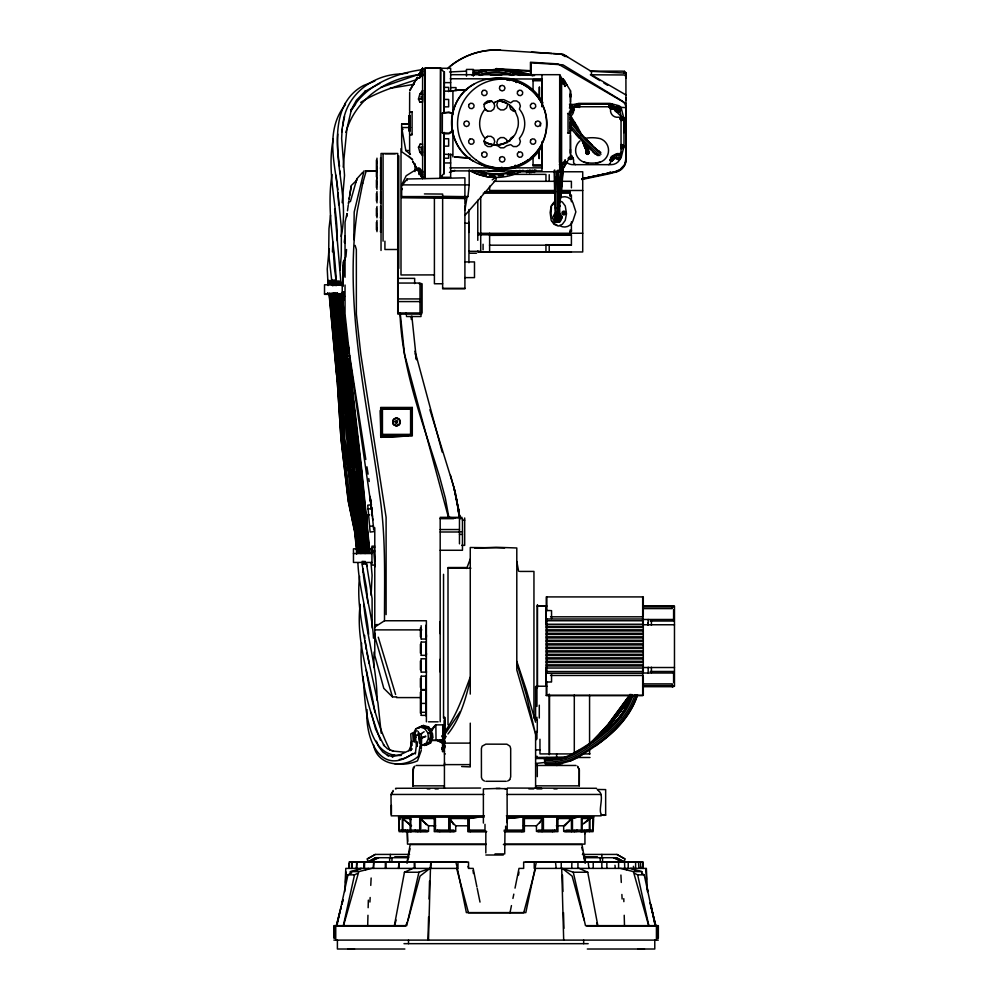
<?xml version="1.0" encoding="UTF-8"?>
<svg xmlns="http://www.w3.org/2000/svg" width="999" height="999" viewBox="0 0 999 999"><rect width="100%" height="100%" fill="white"/><g stroke="black" fill="none" stroke-linecap="round" stroke-linejoin="round"><path stroke-width="1.5" d="M349.101 866.695L349.101 863.76M376.973 229.708L376.973 227.984M376.973 215.796L376.973 214.086M376.973 199.35L376.973 197.415M376.973 184.153L376.973 182.18M376.973 178.584L376.973 177.722M376.973 171.94L376.973 169.88M376.973 169.256L376.973 166.721M376.973 163.224L376.973 161.726M380.594 230.994L380.594 232.055L380.594 220.042M380.594 217.083L380.594 218.144L380.594 206.144M380.594 202.61L380.594 201.036M380.594 187.999L380.594 186.076M380.594 175.749L380.594 157.78M380.594 168.719L380.594 167.532M389.647 862.362L389.66 857.704M391.408 814.472L391.408 805.231M397.739 231.968L397.739 222.153M409.091 122.39L409.091 121.666M409.091 130.807L409.091 129.483M409.091 127.572L409.091 126.598M409.091 119.73L409.091 118.931M409.091 117.158L409.091 115.872M409.915 122.39L409.915 121.666M409.915 130.794L409.915 128.709M409.915 125.25L409.915 123.839M409.915 120.991L409.915 122.203L409.091 122.203M409.915 118.094L409.915 117.158M421.153 689.397L421.153 676.186M422.627 174.925L422.627 178.172M425.836 654.507L425.836 655.756L425.836 641.62M425.836 638.698L425.836 636.863M425.836 672.477L425.836 658.341M426.423 672.477L426.423 671.528M426.423 654.894L426.423 653.284M426.423 637.162L426.423 634.852M440.197 672.027L440.197 659.278M440.197 633.666L440.197 621.578M442.594 749.662L442.832 724.862L442.657 747.427M444.418 748.101L444.418 720.516M468.931 232.43L468.931 222.265M561.6 166.296L565.334 160.202L564.56 160.202M563.149 167.045L563.149 168.182L561.6 167.707L561.6 164.947M570.117 196.466L570.117 193.182L560.339 193.182M570.479 111.651L570.479 90.722L563.923 80.082M489.473 245.192L571.403 245.192L571.403 234.79M571.403 245.192L545.953 244.693L545.953 252.135L571.403 252.135M570.117 231.506L571.403 231.506L571.403 230.032M571.403 187.874L571.403 181.319L557.267 181.319M581.705 179.545L610.177 173.576L610.177 171.716M623.975 132.655L623.988 120.005M619.892 119.293L620.666 116.883L623.201 116.883L623.988 117.957L623.201 120.367L620.666 120.367M626.073 152.223L626.073 106.081M648.151 625.187L648.151 622.602M672.315 606.868L672.315 605.794L672.315 608.591L642.669 608.591M673.601 685.626L673.601 686.688L642.669 686.688M673.601 682.604L673.601 671.478L650.249 671.478M383.067 241.171L383.067 153.746M444.168 134.715L444.168 133.142L442.307 132.78L442.382 113.062L444.255 112.687L444.405 71.741M444.255 112.687L448.913 112.05L451.71 112.949M444.717 742.344L444.742 741.27L444.742 743.456L444.942 741.27L444.942 743.456M444.83 724.937L444.805 723.451L444.83 725.074M367.02 709.577C364.885 738.099 380.394 777.384 412.899 753.446L411.138 755.244M409.602 110.739L409.677 92.333M421.84 70.579L418.931 74.613L422.627 68.257L422.627 71.453M424.962 68.257L424.962 178.172M424.875 177.572L425.287 71.553M424.962 178.534L425.075 68.007L440.696 68.294L440.259 177.572L442.145 175.974M444.093 154.208L452.41 154.633M444.318 95.405L444.33 93.069M444.018 174.113L444.168 133.142M504.807 830.531L504.795 831.668L524.388 831.668L524.388 818.506L524.05 819.517M542.145 87.75L542.12 91.983M512.275 167.857L541.77 167.857L541.77 166.221M554.133 170.404L555.307 218.019L556.018 219.605L557.629 220.217L559.315 219.28L558.965 211.239M554.77 170.042L554.92 184.728M556.443 170.966L557.629 220.217M557.966 170.08L558.266 191.046M558.029 170.829L558.129 184.64M558.666 170.467L559.927 217.682L559.215 219.505M570.429 113.312L570.429 131.418M570.479 90.722L570.504 97.353L570.479 93.694M535.601 785.851L579.258 785.851L579.358 769.854L577.459 766.196M338.698 204.758L338.099 192.682M422.614 170.954L422.627 176.486L419.018 168.232M444.43 751.248L442.594 751.211M539.472 87.2L539.423 98.489M539.135 158.629L539.173 150.275M541.87 143.931L541.77 167.857M542.057 105.882L542.182 79.033L508.416 78.921M541.808 158.629L541.858 147.34M542.082 99.962L542.107 95.554M559.49 164.947L559.49 164.311M559.502 162.412L559.902 81.531M561.6 80.907L561.6 165.472M570.491 102.073L570.529 93.931M343.406 269.193L343.344 276.798L343.569 261.588L345.954 256.618L346.553 249.513M385.964 868.393L386.014 862.162M473.351 74.788L473.451 70.267C493.244 70.155 513.861 68.244 532.729 75.574L515.621 73.501M570.479 153.172L570.504 149.438M343.519 264.885L342.869 286.413L343.556 261.85M343.344 276.236L343.556 261.913M422.627 145.941L422.614 172.078L419.867 168.469L418.519 168.232M504.957 831.655L504.732 853.92L495.017 853.92M521.865 831.668L521.878 830.531M624.375 73.352L624.4 71.316L622.052 71.141L590.397 71.141M625.886 74.763L625.898 72.715L624.4 71.316M570.479 156.156L570.392 123.264M374.101 652.035L373.701 667.444M444.43 751.548L442.594 751.548L442.607 750.361M343.431 267.32L343.406 268.594L343.444 266.621M537.962 830.531L537.937 831.668L557.929 831.668L557.929 818.506L557.192 819.517M598.851 791.096C606.118 796.315 594.105 817.657 605.656 815.147L605.656 789.597L597.24 789.472L598.426 790.571M412.088 111.801L412.088 134.503M552.41 831.668L552.435 830.531M367.682 925.848L367.957 915.271M368.144 907.704L368.344 900.149M427.959 940.109L428.583 916.97M429.058 899.013L429.545 880.968M428.484 940.109L430.457 868.393M564.747 830.531L564.71 831.668L593.094 831.668L593.631 818.506M571.715 868.393L571.903 862.162M407.043 180.507L407.093 178.996L464.91 177.847L464.91 204.096M421.316 748.988L421.728 736.35L420.766 738.673L425.611 736.038M574.375 831.668L574.413 830.531M581.031 831.668L581.081 830.531M364.41 868.393L364.66 862.162M584.427 831.668L584.477 830.531M584.777 833.803L584.865 831.668M420.591 747.801L421.166 735.089M332.43 251.86L332.817 243.456M344.705 891.782L345.804 868.393L457.967 868.393L457.967 862.062M369.93 902.035L370.154 897.502M370.766 885.414L371.141 878.009M540.459 125.886L540.621 122.79M416.733 746.078L416.995 741.645M345.542 882.454L346.166 872.077M345.204 243.207L344.468 242.407L344.917 236.151M344.555 242.482L344.742 238.536M359.603 576.435C356.106 605.831 364.31 634.677 369.131 663.423M351.848 868.393L352.272 862.162M560.264 182.617L560.464 179.745M561.588 186.526L562.612 172.914M361.638 643.156C358.354 676.498 369.131 709.302 380.382 740.247M616.982 854.445L624.875 858.915L624.313 862.062L616.683 857.704L584.427 857.704M372.152 627.971L372.09 598.501L366.496 563.761M559.253 191.034L561.051 168.731M561.138 191.771L561.663 185.614M339.997 270.017L341.283 255.344L341.383 228.097L336.076 175.287M332.03 174.525C326.261 209.778 334.74 244.805 336.151 279.982M561.488 167.507L559.053 196.104M562.287 167.645L559.303 200.225M562.574 173.364L563.086 167.645M563.436 167.507L561.026 195.667L559.378 204.545M371.104 595.267L372.103 575.362L371.029 563.224M411.363 742.931L410.601 750.674L411.188 749.487M360.202 604.308C355.482 641.233 369.605 676.46 374.9 712.412M464.285 196.94L467.969 196.591L469.18 184.89L469.18 170.23A53.834 53.834 0 0 0 523.014 170.255M561.226 190.659L558.965 205.282M346.865 216.596L347.177 213.798M356.368 868.393L357.068 862.162M343.181 167.17L346.853 129.008L351.536 109.028L351.198 109.853L356.431 100.237L365.247 91.196L364.647 91.583L379.782 83.429M414.385 734.74L414.223 736.113L416.246 735.077M330.544 215.235L328.983 228.671L328.696 253.858L332.205 284.678M430.157 868.393L430.881 862.162M444.655 748.101L444.992 745.741M373.164 868.393L373.926 862.162M398.339 868.393L399.113 862.162M415.309 753.958L416.371 745.266L415.06 733.291L416.034 730.968L417.195 730.781M342.008 131.756L342.37 128.871M420.129 745.666L418.369 756.255C404.208 769.205 377.085 765.996 373.539 744.904M347.502 210.839L347.802 208.529M518.568 874.999L518.956 872.027M347.939 207.505L348.239 205.307M342.17 202.71L344.53 175.312L341.633 138.561L342.207 127.897L344.568 116.496M341.121 236.363C348.726 202.185 335.427 168.094 337.737 134.091M348.401 204.058L348.701 201.935M348.539 203.122L348.851 200.936M560.252 198.614L560.589 196.204M578.196 107.343L577.31 105.457L576.123 107.168M610.526 157.967C610.239 162.6 615.034 156.468 610.614 157.867M349.038 199.663L349.35 197.552M349.163 198.826L351.336 185.489L356.693 180.245M349.662 195.542L351.236 186.089M551.498 206.281L550.911 216.246M329.121 248.951L327.247 269.006L328.097 285.564M464.922 209.89L467.07 196.94M336.9 925.848L347.964 874.849L351.735 872.914M407.018 862.437L410.177 844.567L485.876 844.567M394.368 925.636L404.445 872.239L412.924 868.393M410.289 748.126L411.65 740.933L412.088 745.491M624.762 164.623L626.061 157.655L625.961 108.254A8.304 8.304 0 0 0 621.765 100.774L562.937 64.848L531.206 62.8L531.206 75.15M342.819 125.999C344.343 97.54 369.593 76.336 397.127 74.176L407.704 73.189M333.304 138.836C326.311 172.715 337.737 206.805 337.287 240.859M515.022 888.136L518.993 868.393L523.663 868.393L523.651 862.062L643.106 862.062L643.106 868.393M509.989 912.761L511.451 905.594M512.924 898.426L513.811 894.13M407.043 863.286L410.04 848.8M343.294 925.848L354.52 874.849L357.292 873.551M347.003 213.549L345.042 222.153L345.042 277.297M407.967 920.479L420.042 876.098L429.895 868.393L418.931 872.239L406.705 925.636L333.866 925.636L333.866 938.173M364.086 170.779L354.195 212.025L353.821 239.635M470.267 679.869C465.696 698.801 460.289 718.518 447.939 733.978M413.411 767.794L412.874 785.851L412.949 769.854L414.21 767.045M362.6 183.704L366.158 171.004L376.573 171.191L366.059 171.341M394.617 925.848L396.079 920.004M536.313 862.162L525.824 912.599L466.371 912.599L457.355 868.393M623.551 148.202L621.366 156.756A4.196 4.196 0 0 1 618.393 159.74M362.749 183.067L357.367 210.414C343.444 305.794 367.27 400.924 379.645 494.967C385.989 536.6 384.453 578.796 384.503 620.754L374.775 627.035M341.908 904.02L343.032 899.724L341.945 904.02M349.687 874.375L350.412 871.615L361.825 868.393M586.888 152.735L585.963 152.397L585.926 153.109M587.936 151.898L587.862 150.936M535.564 868.393L523.713 912.761L468.456 912.761L456.618 868.393M343.519 925.636L358.778 871.615L371.616 868.393M355.969 182.13L356.743 179.296M419.817 94.193L422.627 94.193L422.589 90.347L422.627 102.06L419.805 102.06L418.469 99.063L419.817 94.193L422.589 90.347L422.627 69.893L419.018 78.134M350.387 201.661L356.893 178.771L362.749 172.278M466.683 568.493L470.267 559.015M507.567 104.783L506.543 107.942L503.858 109.902L500.536 109.902L497.839 107.942L496.815 104.783L497.839 101.636L499.637 100.325M509.627 141.446L510.651 138.287L513.349 136.339M444.43 763.785L444.755 762.924M421.316 750.361L417.482 760.888C410.339 763.973 402.322 764.959 394.642 763.686M555.307 218.019L555.919 216.408M470.267 677.122C463.049 696.041 456.518 715.671 444.43 732.167M374.787 81.081L363.599 85.489C334.29 101.036 335.564 138.049 339.548 166.333M344.742 104.183L345.08 103.359M587.799 153.396C588.873 152.223 589.635 153.184 588.286 150.162M631.768 694.455C625.037 714.485 609.49 729.532 592.532 741.358M631.843 694.792C621.89 723.526 595.042 741.333 569.63 755.394M630.219 700.262L632.042 696.003M632.854 695.441C624.412 720.941 601.66 737.2 579.957 750.973C569.592 758.403 557.042 760.426 544.592 760.551L545.004 761.088M635.002 694.78C626.548 721.141 603.421 738.224 580.943 752.309C570.217 759.952 557.255 762.175 544.368 762.274L544.78 762.824M636.513 695.279C627.896 722.027 604.557 739.51 581.693 753.795C570.966 761.388 558.066 763.736 545.192 763.81L545.604 764.36M637.487 694.667C630.307 716.308 614.073 733.079 595.616 745.766M637.412 695.379C628.571 722.627 604.882 740.584 581.505 755.107C571.303 762.287 558.978 764.485 546.753 764.585M345.904 132.368C355.132 99.438 386.276 78.034 419.418 74.688M391.408 794.455L393.144 790.434M419.805 102.06L422.502 101.423L422.589 155.919L419.817 152.085L418.469 147.215L420.304 144.206M407.405 921.927L405.644 925.848L335.739 925.848L335.739 940.109M421.978 744.742L426.011 745.254L430.606 742.944L431.793 740.334M408.841 750.724L410.015 748.189M428.733 742.781L421.528 745.366L428.733 742.781L431.031 738.024L430.444 732.354L427.197 727.946L422.527 726.473L415.834 728.808L413.361 733.441L414.073 733.391M424.5 745.529L429.133 743.343L431.618 738.211L430.981 732.105L427.485 727.359L422.452 725.761L417.782 727.934L423.526 725.486L428.596 726.947L431.293 730.444M556.018 219.605L555.594 207.43M557.667 765.084L561.5 762.774M556.78 765.559L562.062 762.612M350.861 111.226C364.298 85.527 394.33 73.539 421.665 69.73M351.461 109.927L355.607 104.083M555.819 765.259L560.102 762.724M425.936 743.543L428.409 738.91L428.009 733.241L424.887 728.683L420.242 726.997M555.344 764.372L555.831 763.448M539.423 823.288L542.045 818.506L542.045 831.668M345.117 259.228L343.569 261.588M528.421 172.34L529.757 169.942M509.74 779.582L510.689 776.835L510.689 748.588L509.989 746.191L506.893 744.193L485.851 744.143L482.105 746.191L481.393 748.588L481.431 777.422L482.342 779.582L484.44 781.056M574.762 106.518L577.047 104.183L611.675 104.183L613.96 106.518L613.96 109.266L621.353 116.658M526.485 172.665L527.884 170.217M554.42 216.92L555.207 215.559M559.515 219.867L560.302 218.494M561.638 167.507L559.69 170.891L559.69 74.688L450.661 74.688M565.334 160.202L563.074 164.036M421.94 69.431L418.931 74.613L422.627 68.257L422.627 69.618M409.69 90.372L417.382 77.223L409.877 90.722M644.48 949.05L637.699 949.05M529.607 172.415L530.981 170.13M565.834 163.811L566.995 161.913L563.149 168.144L570.479 156.331M533.066 172.352L534.64 169.768M620.441 717.344L622.04 714.784M624.425 710.938L626.81 707.092M531.056 172.727L532.692 170.092M534.278 172.502L535.901 170.055M484.39 815.833L391.233 815.833L390.984 794.455L392.982 791.495M444.418 734.989L460.202 711.625M345.467 104.645C325.424 128.996 334.141 161.476 337.899 189.648M529.607 172.839L531.106 170.667M570.479 113.224L568.094 113.611L568.044 123.127L568.094 132.655L570.429 133.042L567.607 133.042M630.169 694.305L608.141 724.512L591.62 741.745M629.832 695.791L619.567 710.264M630.906 695.004L608.853 724.949L592.857 741.832M631.73 695.554L619.043 713.436L601.386 734.827M627.622 697.976L607.892 724.55L599.512 733.965M629.607 699.325L604.944 731.48M629.707 699.475L605.294 731.33M561.5 78.796L559.964 80.907L559.964 166.995M444.43 738.823L446.191 736.4M431.643 740.484L431.368 730.993L435.864 724.862L436.026 740.384L430.507 740.371L430.232 730.918L435.589 724.862L444.43 724.862M554.095 202.01L551.173 205.956L550.149 212.6L551.173 220.367L554.095 224.313L558.204 226.074L562.312 224.313L565.247 220.367L566.495 213.711L565.247 205.956L562.312 202.01L559.577 200.836M552.435 205.032L554.283 202.522M418.519 78.134L419.867 77.885L422.614 74.263L422.614 75.387M402.56 184.89L407.093 178.996M610.864 721.665L605.394 728.246M613.486 718.293L617.844 712.662M401.66 189.847L402.335 188.973M444.193 132.405L444.193 173.114L440.459 177.572L440.459 68.007M509.702 779.632L507.654 781.056M417.869 735.039L418.843 732.717L420.129 744.28M418.094 735.551L424.163 731.755M464.91 215.384L496.091 179.745L496.091 177.622M413.424 767.794L414.81 766.196M564.885 825.798L571.44 818.506L571.44 831.668M453.059 130.27L448.826 133.154L442.307 132.78M624.75 164.498L619.992 169.618L614.435 171.928L581.893 178.746M554.62 830.094L554.62 831.43L536.451 831.43L536.451 825.798L539.947 822.165M607.255 731.106L611.388 726.947M575.387 106.756L573.601 108.541L573.601 111.401A6.856 6.856 0 0 1 570.928 115.921M569.642 114.398L574.4 109.628M611.675 161.126L613.96 158.791L614.323 155.682M608.791 164.66L610.564 162.874L610.564 160.015A6.856 6.856 0 0 1 616.383 154.183L619.255 154.183L621.041 152.41M594.717 739.547L596.703 737.587M411.625 408.104L381.418 408.104L382.442 409.053L410.589 409.053L411.775 407.967L411.775 435.414L381.268 435.414L381.268 407.967L411.775 407.967M447.365 68.819C461.6 55.744 481.268 48.976 500.524 50.15M584.24 823.114L589.373 818.506L592.594 817.17L581.768 824.887M381.306 435.377L382.442 434.378L410.589 434.378L411.625 435.289M584.128 748.139L592.082 741.47M556.343 825.798L563.673 825.798L572.464 818.506L577.434 817.17L568.618 818.506M360.664 102.46C377.784 91.446 398.002 85.827 417.22 79.421M611.288 105.482C608.091 108.928 615.434 107.068 611.413 105.457M372.852 859.727L374.675 858.378M487.712 136.339L485.014 138.324L484.003 141.446L485.027 144.605L487.712 146.553L491.033 146.553L493.718 144.605L494.755 141.446L493.718 138.287L491.033 136.339L487.712 136.339L485.027 138.287L483.953 137A22.552 22.552 0 0 1 483.953 110.489L485.014 109.166L487.712 111.151L491.033 111.151L493.718 109.203L494.755 106.044L493.718 102.885L491.033 100.936L487.712 100.936L485.027 102.885L484.003 106.044L485.027 109.203L487.712 111.151M473.813 84.216C444.667 99.438 444.555 146.129 473.813 161.363M492.207 179.82L496.103 177.435L486.75 176.623L477.684 174.188L469.18 170.23M415.534 752.834L404.72 758.253L399.338 759.54M549.4 758.029L544.305 759.715M587.462 154.458L588.848 153.521L588.848 152.06A1.449 1.449 0 0 1 587.774 153.883M587.787 154.183L588.661 152.822L584.527 142.72M554.994 213.162L552.222 217.957L554.982 222.04L559.29 222.04L562.062 217.245L559.29 213.162M559.015 220.367L555.681 220.617M408.791 857.704L375.512 857.704L367.882 862.062L367.32 858.915L375.224 854.445M367.32 858.915L375.374 854.42L409.565 854.407M369.792 862.062L377.747 857.704M568.081 756.193L579.095 750.286M570.029 761.213L581.905 754.869M356.768 870.329L360.527 868.393M451.635 132.38L448.826 133.791L444.168 133.791M422.527 726.473L415.834 728.808M506.98 142.208C500.337 145.966 491.845 145.929 485.189 142.208A22.265 22.265 0 0 0 494.455 145.005M368.419 861.538L375.736 858.129M368.793 862.349L378.746 857.704M374.787 625.524L377.135 624.425M365.597 869.679L368.356 868.393M520.042 170.317L507.267 174.65M569.355 107.942C571.69 105.744 573.451 110.839 570.242 110.539M430.981 732.105L431.743 731.805M495.217 102.298L493.718 102.885L500.524 99.675L503.846 99.675L510.664 102.885L513.349 100.936L516.67 100.936L519.355 102.885L520.379 106.044L519.368 109.166L520.429 110.489A22.552 22.552 0 0 1 520.429 137L519.368 138.324L520.379 141.446L519.355 144.605L516.67 146.553L513.349 146.553L510.664 144.605L506.543 145.854L503.846 147.815L500.524 147.815L497.839 145.854L493.718 144.605L495.217 145.192M380.694 87.512L419.58 74.088M486.638 102.622L491.783 100.986A22.265 22.265 0 0 0 483.803 104.208M412.3 748.95L400.299 754.72L391.908 756.63L393.231 756.68L387.337 755.219L388.474 755.881L382.754 751.972L378.609 746.453L376.398 741.133M449.425 172.39L454.82 170.392M427.485 727.359L428.596 726.947M428.009 733.241L430.444 732.354M431.618 738.211L432.979 737.724L432.392 733.141M428.409 738.91L431.031 738.024M422.777 737.599L425.724 736.638M613.96 109.266L610.364 108.829L608.841 106.731L608.841 104.183M620.666 144.942L621.94 144.53L623.988 146.029M424.887 728.683L427.197 727.946M419.155 734.665L421.715 733.915M429.133 743.343L430.606 742.944M570.179 105.569L578.708 103.384L609.852 103.384L618.393 105.569A4.196 4.196 0 0 1 621.366 108.554L623.551 117.108M422.452 725.761L423.526 725.486M568.331 756.093L558.603 758.503L545.779 759.29L546.178 759.814M535.589 763.498L544.03 762.537M581.693 178.846L610.364 172.69M582.217 178.858L615.559 171.766A13.312 13.312 0 0 0 626.098 158.741L625.898 72.715M610.139 173.327L614.51 172.402A13.312 13.312 0 0 0 626.073 158.142L626.073 154.046M414.198 84.303L390.035 88.312M486.825 79.221L496.091 78.247L505.344 79.221A44.543 44.543 0 0 0 452.097 115.822A44.543 44.543 0 0 0 491.433 167.083L486.825 166.358M418.918 734.59L420.092 734.415M402.31 830.094L402.31 818.506L410.801 818.506L410.801 830.094L419.705 830.094L419.705 818.506L435.414 818.506L435.414 830.094L448.738 830.094L448.738 818.506L469.255 818.506L478.371 817.17L464.647 818.506M347.04 348.426L347.202 353.259M371.541 504.757L367.732 505.207L370.13 532.042L373.614 531.668M346.316 346.366L348.589 346.104M346.84 351.124L345.979 343.381L347.44 355.944L349.712 355.681M350.287 359.378L348.014 359.628L347.44 355.944M368.069 509.003L372.065 508.566M369.618 526.348L373.489 525.961M506.755 818.506L520.754 817.17L507.192 818.506L507.192 830.094L522.914 830.094L522.914 818.506L543.431 818.506L543.431 830.094L556.768 830.094L556.768 818.506L572.464 818.506L572.464 830.094L581.368 830.094L581.368 818.506L589.872 818.506L589.872 830.094M368.469 514.86L369.593 514.76M557.954 764.11L562.524 763.486L561.763 763.486M466.333 71.154L449.55 71.99M549.025 759.752L551.885 759.565M548.439 764.285L560.352 763.561M498.339 175.799L503.583 175.487M442.382 113.062L448.913 112.675L451.71 113.524M395.691 788.298L480.644 788.049M559.452 758.253L547.464 758.99L551.848 759.515M480.082 70.405L496.091 69.568L519.692 70.804L519.692 72.952M605.656 815.147L600.986 814.897M486.65 70.729L473.426 70.929M474.812 548.189L496.091 547.265L516.795 547.976L516.795 669.942L535.589 734.24L526.348 695.017L516.808 663.111M552.31 759.527L544.605 759.677M505.869 788.773L507.08 788.723L507.18 822.739M562.112 757.379L536.95 757.717L536.95 756.168M560.539 168.356L563.149 168.282L563.124 166.658M380.981 437.3L407.692 436.051L380.981 437.3L380.182 410.589M496.091 788.461L506.993 788.735M397.365 755.506L401.261 755.431M401.66 124.001L409.39 123.913L401.673 123.988L401.673 151.698L412.612 159.478M495.029 50.025L498.314 50.05M560.539 78.821L563.149 78.821L566.995 85.052M411.988 134.503L409.877 134.84M412.275 134.64L409.602 134.653L409.565 123.277L409.602 111.9L412.275 111.9M436.026 740.384L442.757 740.371M409.602 111.813L411.988 111.801M425.974 68.257L450.661 68.294L450.661 91.458M419.98 72.79L420.679 72.765M419.83 74.85L421.94 74.85M541.957 79.57L533.054 79.57L533.054 91.321M533.054 80.744L541.957 80.744M444.193 82.63L450.661 82.63M564.56 86.351L565.334 86.351L563.074 82.542M444.193 87.363L448.651 87.363L448.651 91.646M450.661 87.6L456.006 87.6L456.006 90.634M444.193 91.134L453.771 91.134M418.469 99.063L422.04 99.063M444.193 99.438L448.651 99.438L448.651 106.843L444.193 106.843M515.559 111.151L513.349 111.151L510.651 109.203L509.627 106.044M569.855 115.659L570.679 115.659L570.679 123.039L569.855 123.039M569.855 122.203L570.679 122.265M569.855 123.626L570.679 123.626L570.679 131.006L569.855 131.006M401.673 124.188L409.565 124.188M410.651 127.535L401.673 127.535L405.831 150.549L410.439 154.395M409.091 127.947L409.915 127.947M569.855 127.947L570.679 127.947M444.193 138.736L448.651 138.736L448.651 146.141L444.193 146.141M418.469 147.215L422.04 147.215M405.831 150.549L409.278 150.549M419.817 152.085L422.627 152.085M384.927 153.746L395.242 153.746M444.193 158.217L448.651 158.217L448.651 153.933M444.193 162.949L450.661 162.949M533.054 164.835L541.957 164.835M541.957 165.996L533.054 165.996L533.054 155.769M449.9 167.857L493.294 167.857M419.143 172.34L412.575 161.089L416.858 168.444L418.344 168.444M418.082 170.23L415.035 170.23L406.193 175.749L401.673 184.89L469.18 184.89M365.946 170.779L376.76 170.779M450.661 170.891L541.957 170.891L541.957 141.708M419.83 171.528L421.94 171.528M422.627 178.222L418.893 171.853L419.568 171.853M517.557 171.778L554.795 171.778M557.892 171.778L582.717 171.778L582.717 251.96L480.719 251.96L480.719 196.603M421.166 173.639L419.917 173.639L421.166 175.799M420.616 173.764L418.893 171.853M421.166 174.463L418.906 174.463L418.906 169.855M509.59 174.375L545.179 174.375M440.696 177.285L450.661 177.285L450.661 154.121M494.105 181.319L554.195 181.319M554.795 190.484L489.622 190.484L489.622 186.164M557.892 190.484L582.717 190.484M484.827 191.708L554.195 191.708M557.267 191.708L570.117 191.708L570.117 195.217M483.279 193.182L554.195 193.182M570.117 194.992L571.403 194.992L571.403 201.723M401.673 196.591L467.969 196.591M401.673 184.428L401.66 197.502L442.657 197.44M555.232 221.541L559.053 221.541M464.91 223.227L468.918 223.227M477.859 233.329L582.717 233.254M477.859 234.79L570.117 234.79M571.403 235.102L489.473 235.352M468.918 251.311L480.719 251.311M478.633 252.135L545.179 252.135M469.705 253.222L476.523 253.222M464.91 261.925L474.488 261.925L474.488 277.622L464.91 277.622M434.415 274.9L400.999 274.962L401.011 148.614M397.727 278.371L414.672 278.371L414.66 283.604M397.727 283.054L420.017 283.054L420.017 314.111M418.931 283.604L421.778 283.604L421.778 312.974L397.727 312.974L397.727 153.471L381.031 153.471L381.031 250.462M442.644 283.753L434.403 283.753L434.403 196.853M342.232 284.852L324.525 284.79L324.525 294.355L330.269 294.355M340.047 285.214L342.232 285.214M442.657 288.311L464.922 288.311M324.525 293.868L342.232 293.868L327.647 293.931M342.232 296.091L344.493 296.091M344.493 296.241L342.232 296.241L342.232 282.48M344.443 296.503L342.232 296.503L344.443 296.666M397.727 298.926L420.017 298.938M397.727 301.586L420.017 301.586M406.456 316.533L420.991 316.533L420.991 312.974M462.013 517.345L440.184 517.345L440.197 721.815M453.496 517.844L459.465 517.844L459.465 543.831M440.184 518.656L453.683 518.656M462.462 520.229L464.685 520.229M440.197 529.545L459.465 529.545M459.49 531.743L462.462 531.743M440.197 531.992L459.465 531.992M459.49 534.403L462.462 534.403M461.625 545.367L464.685 545.367L464.685 517.981M374.787 546.166L371.94 546.166L371.94 565.097L374.787 565.097M371.94 547.702L374.787 547.702M356.106 548.826L353.459 548.826L353.459 562.437L371.94 562.437M369.305 548.826L371.94 548.826M371.94 550.274L374.787 550.274M440.184 550.274L462.462 550.274L462.462 518.656L460.015 518.656L453.883 487.212L429.907 409.715M371.94 551.748L374.787 551.748M356.581 552.934L371.94 552.922M353.459 553.533L371.94 553.533M374.775 566.995L374.225 550.586L374.775 561.276M466.545 567.532L448.002 567.532L448.002 724.75M447.989 568.219L470.891 568.219M519.792 571.428L533.953 571.428L533.941 718.069M642.669 605.794L673.601 605.794L673.601 606.868L642.669 606.868M537.287 606.056L546.865 606.056M643.294 606.056L674.475 606.056L674.475 686.226L643.294 686.226M539.098 606.168L544.979 606.168M546.515 610.551L550.561 610.551M550.549 616.808L643.294 616.808M546.253 619.005L643.294 619.005L643.294 673.264L546.253 673.264M642.669 619.48L673.601 619.48M384.503 620.754L426.386 620.754L426.398 721.815M546.253 620.754L643.294 620.754M650.249 621.016L673.601 621.016L673.601 609.877M546.253 624.238L642.682 624.238L642.682 596.915M546.865 624.762L546.191 624.762L546.191 606.056M643.294 624.762L674.475 624.762M546.253 626.311L642.682 626.311L642.682 627.434L546.253 627.434M546.253 629.82L642.682 629.82L642.682 630.931L546.253 630.931M374.775 629.882L421.828 629.882M546.253 633.316L642.682 633.316L642.682 634.44L546.253 634.44M546.253 636.825L642.682 636.825L642.682 637.936L546.253 637.936M421.316 639.035L425.636 639.035M546.253 640.322L642.682 640.322L642.682 641.445L546.253 641.445M421.316 642.057L425.636 642.057M546.253 643.831L642.682 643.831L642.682 644.942L546.253 644.942M546.253 647.327L642.682 647.327L642.682 648.451L546.253 648.451M546.253 650.836L642.682 650.836L642.682 651.947L546.253 651.947M546.253 654.333L642.682 654.333L642.682 655.456L546.253 655.456M421.316 655.319L425.636 655.319M546.253 657.841L642.682 657.841L642.682 658.953L546.253 658.953M421.316 658.791L425.636 658.791M546.253 661.338L642.682 661.338L642.682 662.462L546.253 662.462M546.253 664.847L642.682 664.847L642.682 665.958L546.253 665.958M546.865 667.519L546.191 667.519L546.191 686.226M643.294 667.519L674.475 667.519M546.253 668.031L642.682 668.031L642.682 695.566L546.253 695.566L546.253 596.915L643.294 596.915L643.294 615.284M546.253 671.528L643.294 671.528M421.316 672.115L425.636 672.115M642.669 673.014L673.601 673.014M550.549 675.461L643.294 675.461M421.316 676.186L425.636 676.186M546.515 682.017L550.561 682.017M642.669 683.89L672.315 683.89L672.315 686.688L672.315 685.626L642.669 685.626M537.287 686.226L546.865 686.226M421.316 689.56L425.636 689.56M421.316 689.984L425.636 689.984M546.253 695.354L643.294 695.354L643.294 676.997M396.528 697.589L420.879 697.589M421.316 703.408L425.636 703.408M421.316 712.299L425.636 712.299M421.316 715.359L425.636 715.359M428.459 721.815L438.136 721.815M442.594 736.725L444.43 736.725M430.507 740.371L443.494 740.371M444.418 743.119L470.254 743.119M535.589 749.887L539.959 749.887M444.43 753.92L445.304 753.92M573.276 753.92L539.959 753.92L539.959 739.235M582.492 753.92L590.022 753.92M535.589 757.492L566.371 757.492M575.874 757.492L590.022 757.492M562.112 758.516L536.151 758.516L536.151 756.942M444.43 764.622L470.267 764.622M416.183 765.471L444.43 765.471M536.825 765.471L576.011 765.471M485.851 781.293L506.243 781.293M413.349 785.851L444.43 785.851M507.38 788.049L596.503 788.298M395.454 788.885L396.091 788.885M427.26 788.885L429.87 788.885M435.089 788.885L438.211 788.885M528.858 788.885L533.791 788.885M536.888 788.885L541.858 788.885M553.958 788.885L557.08 788.885M390.984 794.455L483.916 794.455M507.355 794.455L601.098 794.455M506.381 815.833L601.198 815.833M398.364 817.17L484.028 817.17M506.755 817.17L594.08 817.17M398.539 818.506L400.874 817.17L399.175 818.506L399.101 831.668L427.485 831.668L427.46 830.531M419.705 818.506L428.509 825.798L435.676 825.798M455.619 825.798L468.656 825.798M523.451 825.798L536.451 825.798M422.227 830.094L426.011 830.094L426.011 831.43M451.248 830.094L453.746 830.094L453.746 831.43M540.934 830.094L538.424 830.094L538.424 831.43M569.942 830.094L566.158 830.094L566.158 831.43M411.576 831.43L405.144 831.43L405.144 830.094M468.656 831.43L486.55 831.43M523.526 831.43L504.245 831.43L504.245 830.094M580.606 831.43L587.025 831.43L587.025 830.094M486.55 831.668L467.807 831.668L467.807 818.506L468.156 819.53M486.014 844.118L407.492 844.118L407.292 830.381M503.996 844.118L584.939 844.118L584.939 830.381M503.384 844.567L582.005 844.567L585.152 862.437M582.392 854.432L616.82 854.42L624.875 858.915M485.826 855.007L503.271 855.007M394.767 856.817L408.791 856.817M584.939 856.817L597.402 856.817M349.675 862.162L466.77 862.162M525.412 862.162L642.757 862.162M468.019 866.32L468.643 868.393L473.176 868.393L476.91 886.95M350.412 871.615L358.778 871.615M620.579 868.393L633.416 871.615L641.783 871.615L642.507 874.375M404.445 872.239L418.931 872.239M584.128 920.104L572.127 876.098L562.275 868.393L573.264 872.239L587.749 872.239L597.827 925.636M347.964 874.849L354.52 874.849M634.889 873.551L637.649 874.849L644.205 874.849L655.269 925.848L651.023 904.582M586.525 925.848L656.43 925.848L656.43 940.109M333.866 940.109L658.341 940.109M403.996 943.668L588.174 943.668M404.857 949.013L337.4 949.013L337.4 940.109M587.312 949.013L654.782 949.013L654.782 940.109M567.607 113.474L570.429 113.474M396.728 696.915L392.457 696.915L383.778 688.323L374.775 655.431L374.787 527.759M450.237 78.746L492.357 78.871M369.755 549.475L371.94 549.487M424.425 193.918L442.644 194.068L442.644 288.798L464.91 288.798L464.91 205.482M499.987 788.411L483.379 788.885L483.379 823.051M401.66 197.502L442.644 198.064M442.644 196.478L464.91 196.803M442.644 198.177L464.91 198.539M512.787 73.102L520.367 73.227L534.54 75.574M515.534 74.301L528.059 75.312M473.389 72.527L479.183 72.665M473.351 74.126L477.722 74.238M363.037 676.51C365.234 699.275 364.91 753.458 397.053 755.481M391.795 755.244L395.017 755.369M461.638 766.533L470.254 766.895L470.267 723.151M354.508 949.05L347.714 949.05M504.607 547.939L470.267 547.502L470.254 694.093M626.098 95.03L591.42 74.825L591.42 71.304L592.469 71.366L590.372 70.717M591.42 71.304L623.988 73.014A2.223 2.223 0 0 1 626.086 74.962L626.098 75.237M569.455 104.283L575.636 104.645M619.979 107.293L626.098 107.655M430.232 730.918L431.368 730.993M530.457 70.704L496.091 68.619L509.328 70.255M500.262 69.443L496.103 69.193A54.62 54.608 0 0 1 498.813 69.256M505.806 69.78L531.206 71.354M504.582 788.611L505.494 788.673M531.543 52.11L551.972 53.434M553.384 53.534L562.937 54.146L590.921 71.204M505.032 70.879L512.512 71.453M429.208 729.645L431.868 729.857M489.348 175.424L494.942 175.999M521.94 73.714L533.291 75.549M495.104 69.893L499.562 70.442M429.695 729.295L432.48 729.67M507.017 70.629L512.712 71.416M454.945 518.194L448.863 517.345L445.329 498.139L439.71 477.185C423.364 423.576 401.998 370.242 400.012 313.511L399.987 312.974M560.938 54.133L496.103 49.95A73.002 73.002 0 0 0 449.175 67.033M592.469 71.366L590.871 70.979M512.175 71.441L530.082 75.137M520.067 75.449C505.407 67.645 486.875 67.67 472.19 75.412C486.913 67.632 505.194 67.92 520.042 75.262M404.62 752.185L392.07 750.986L393.394 751.023L387.487 748.838L383.379 744.829L384.19 745.704L375.612 729.245L371.141 712.462M419.805 144.206L422.627 144.206M559.939 53.934L565.097 55.519M564.348 212.425L563.673 212.238C561.675 213.674 565.509 214.236 564.41 212.487M486.338 175.112L472.177 170.192M630.369 868.393L641.783 871.615M436.376 739.797L443.469 743.119M562.662 54.67L567.594 56.831M620.666 148.426L623.201 148.426L623.988 147.352L623.988 117.957M612.837 155.682L613.96 156.044M587.624 154.046L582.792 140.809M505.544 102.622L499.325 100.762A22.265 22.265 0 0 1 515.097 111.189L517.632 117.158A22.265 22.265 0 0 1 517.981 126.836L515.896 132.967A22.265 22.265 0 0 1 497.714 145.005M435.964 739.847L442.657 743.256M556.905 224.912L554.283 223.788L552.435 221.291M579.27 868.393L587.749 872.239M616.445 858.129L623.763 861.538M613.423 857.704L623.376 862.349M623.813 868.393L626.585 869.679M631.643 868.393L635.414 870.329M641.695 873.551L644.205 874.849M614.447 857.704L622.414 862.062M586.313 153.784L587 154.183M559.502 213.262L562.287 217.345L560.139 221.79L554.595 221.803M626.098 103.571L557.991 63.911L530.457 62.238L530.457 75.087M440.047 739.797L442.707 741.37M562.662 55.032L565.209 56.593M599.899 80.582L590.384 74.788L624.363 74.962L625.874 76.361L626.036 78.222M603.771 82.954L607.642 85.315M439.96 740.921L443.169 743.169M401.66 127.86L403.009 129.495M570.691 154.945C573.638 155.794 570.479 159.84 568.943 157.18M411.576 825.798L402.31 818.506M598.101 150.886L599.55 151.423M595.354 154.046L596.828 154.595M400.274 819.517L399.101 818.506L399.175 830.094L408.941 830.094L408.941 831.43M409.952 824.899L402.834 818.506L402.834 831.668M596.927 149.813L600.861 152.547M594.155 152.947L598.126 155.707M595.416 148.364L598.076 150.812M592.619 151.473L595.304 153.946M586.301 153.197L587.137 153.834L586.363 150.974M596.44 149.251L585.626 138.724M593.643 152.36L575.786 134.153M590.696 149.613L582.667 141.671M411.188 819.53L410.139 818.506L410.139 831.668M591.92 144.88L582.529 135.327M575.387 164.66L573.601 162.874L573.601 160.015A6.856 6.856 0 0 0 570.928 155.494M448.738 818.506L455.719 825.798L455.719 831.43L437.55 831.43L437.55 830.094M412.125 159.59L408.853 156.119M507.579 70.817L508.191 71.491M579.408 138.262L571.903 129.708M582.454 135.414L575.212 127.148M426.373 824.749L420.754 818.506L420.754 831.668M579.083 131.731L571.54 122.153M440.696 68.294L443.319 71.416M435.027 819.53L434.265 818.506L434.265 831.668L454.258 831.668L454.233 830.531M570.142 122.265L585.277 139.872L600.986 154.271M570.267 125.362L584.053 141.096L599.862 155.582M569.605 126.573L572.29 130.295M389.997 750.187C377.272 725.399 370.467 697.527 366.246 670.092M574.55 122.153L577.559 126.885M573.901 122.29L581.43 135.552M572.777 123.277L575.674 127.822M420.517 174.101L421.84 176.236M571.291 116.958L574.725 122.44M570.604 117.008L574.325 122.952M569.867 117.457L578.596 131.806M570.329 119.356L572.951 123.551M565.334 86.351L561.6 80.307M569.942 119.455L572.09 122.952M416.883 168.444L422.627 178.509L422.627 176.873M569.905 114.548L571.54 117.345M559.69 74.688L562.362 79.308M559.515 215.559L560.302 216.92M554.42 218.506L555.207 219.867M559.964 165.472L561.513 168.282M577.472 126.748L581.93 135.177M453.459 824.537L450.149 818.506L450.149 831.668M559.115 216.308L559.827 217.882M577.996 767.045L579.258 769.854L579.295 785.851M586.863 146.816L587.986 149.375M586.051 150.2L583.953 145.317M586.113 145.042L587.125 147.427M585.202 148.252L582.842 142.557M581.543 139.398L583.029 142.982M587.687 148.689L588.985 152.035M586.913 148.439L587.499 149.875M586.113 148.776L587.062 151.261M585.764 149.5L587.062 152.835M516.808 661.388L526.348 690.047L535.601 722.177M555.144 218.306L555.993 220.879M507.567 142.707L506.543 139.548L503.858 137.6L500.536 137.587L497.839 139.548L496.815 142.707L497.564 145.017M355.107 245.392L356.356 249.5L356.356 314.111L360.801 354.195L386.101 517.345L386.101 614.622M378.271 637.2L395.592 694.48M392.282 696.315L374.775 636.338M392.22 696.103L392.407 696.74M450.512 475.312L455.482 493.743L459.927 518.019M633.416 871.615L648.676 925.636M442.195 452.097L415.834 354.195L411.838 316.034M457.954 510.651L459.752 517.345M448.439 517.345L404.52 354.195L400.312 314.111M651.023 906.88L655.806 925.636L649.924 902.584M457.442 868.393L455.869 862.162M596.828 922.926L597.552 925.848M455.482 493.743L453.883 487.212L458.753 510.202M573.264 872.239L585.489 925.636L658.341 925.636L658.341 938.173M646.952 886.825L647.989 891.32M637.649 874.849L648.875 925.848M353.147 506.593L354.72 513.998M356.318 518.593L351.81 493.356M348.314 500.711L354.895 531.918L356.93 551.248M444.767 720.516L444.955 736.613M358.928 532.155L352.397 500.911L350.487 481.568M366.833 652.534L377.922 702.784L381.231 733.241M581.855 847.352L582.454 850.249M583.054 853.146L585.164 863.286M477.197 888.373L480.007 902.097M362 564.01L366.458 587.574L367.844 602.897M355.706 513.399L352.247 492.482M356.293 516.383L356.893 519.38M352.073 501.386L352.659 504.37M415.359 353.571L415.696 355.319L414.997 351.223M416.533 359.715L415.971 356.755L416.421 359.315M516.808 561.488L518.618 571.253M456.156 497.015L459.79 517.457L458.204 507.067M358.142 503.046L358.641 506.031M359.153 509.003L359.652 511.988M360.152 514.972L360.664 517.957M353.871 501.323L359.19 532.767L361.301 552.247M341.333 377.772L339.598 358.316M361.563 519.592L358.316 500.174L356.68 468.818L348.826 406.094L346.353 374.725L337.437 293.394M362.075 522.577L362.575 525.574M358.092 505.394L358.591 508.379M359.091 511.351L359.59 514.335M360.09 517.32L360.589 520.304M361.076 523.289L361.576 526.261M362.075 529.245L362.575 532.23M358.941 532.417L343.668 438.411L341.745 375.512L337.063 328.833M341.858 380.631L337.337 329.72M362.612 527.247L358.154 500.312L356.568 468.881L348.813 406.031L346.391 374.6L337.6 293.094M354.645 504.745L355.144 507.729M355.644 510.726L356.144 513.723M356.631 516.72L357.13 519.717M357.63 522.714L358.117 525.711M358.616 528.708L359.116 531.705M343.281 393.943L340.085 374.538L332.842 293.231M343.181 401.336L338.773 374.438L331.568 293.069M352.197 469.605L352.684 472.589M353.171 475.574L353.671 478.546M354.158 481.53L354.645 484.515M355.144 487.5L355.632 490.484M356.119 493.456L356.618 496.441M357.704 503.409L357.217 500.412C352.659 431.044 343.119 362.075 336.913 292.807M358.204 506.406L358.691 509.403M359.178 512.4L359.677 515.397M360.164 518.394L360.664 521.391M361.151 524.4L361.638 527.397M348.564 469.755L349.051 472.739M349.538 475.724L350.037 478.708M350.524 481.693L353.708 501.086M374.775 633.091L375.224 636.013M365.809 459.465L349.488 354.195L345.042 314.111L345.042 285.027M366.945 466.808L368.082 474.15M368.768 478.546L369.218 481.481M347.789 441.271L347.04 418.806M348.251 444.255L351.735 466.62M344.156 441.421L343.606 429.483L344.205 436.9M344.618 444.405L345.08 447.377M345.554 450.362L348.089 466.783M342.669 411.838L336.588 374.5L329.233 293.281M343.069 414.772L336.551 374.637L329.033 293.306M343.231 410.277L337.437 374.425L330.182 293.082M365.159 641.121L366.321 649.6M348.489 358.579L361.313 469.318L369.63 553.021M357.142 437.949L357.729 442.407M358.117 445.392L358.703 449.862M359.103 452.834L359.69 457.305M360.077 460.277L360.664 464.747M353.509 438.086L353.896 441.071M354.483 445.542L354.882 448.514M355.469 452.984L356.056 457.455M356.443 460.427L358.104 475.324M473.051 870.529L473.439 873.513M346.653 456.281L347.24 460.751M347.627 463.736L348.214 468.206M347.552 343.156L371.728 509.927M371.566 508.653L370.017 496.378L372.053 512.612M350.087 422.527L350.462 425.499M351.223 431.468L351.598 434.453M352.16 438.923L352.547 441.908M353.109 446.378L353.496 449.363M354.058 453.833L354.445 456.818M355.194 462.787L355.582 465.759M350.724 455.269C343.306 401.311 340.01 346.915 333.304 292.857M352.123 467.295C344.118 409.428 340.322 351.124 333.142 293.157M588.299 863.198L588.935 868.393M415.621 734.552L415.996 737.524M416.546 741.995L417.095 746.465M370.067 496.678L372.34 515.172M329.72 293.594L330.107 296.678M330.856 302.872L331.243 305.956M614.972 865.271L615.359 868.393M370.254 497.989L371.141 505.269M333.529 293.519L333.866 296.341M334.54 301.973L334.877 304.795M327.722 280.594L328.221 284.815M372.602 517.932L372.864 520.067M331.343 280.519L331.843 284.752M328.683 280.369L329.183 284.603M347.777 381.468L348.127 384.44M346.391 381.518L346.74 384.478M347.602 391.908L348.301 397.852M348.651 400.824L350.574 417.17M350.911 420.142L351.436 424.6M351.96 429.046L352.485 433.504M353.009 437.962L353.359 440.934M353.883 445.392L354.22 448.364M354.745 452.822L355.269 457.28M355.794 461.738L356.144 464.71M356.668 469.168L360.152 498.876M360.664 503.334L361.188 507.792M361.713 512.25L362.063 515.222M348.264 406.855L348.614 409.815M349.126 414.273L349.475 417.232M356.206 475.112L356.556 478.084M357.08 482.529L361.226 518.156M330.07 280.344L330.569 284.59M555.494 862.162L556.218 868.393M367.058 534.078L367.407 537.037M368.082 542.969L368.431 545.929M357.617 491.358L358.304 497.29M358.641 500.249L360.002 512.1M633.403 866.32L633.641 868.393M333.828 293.444L334.141 296.266M334.777 301.91L335.102 304.732M372.54 516.708L371.553 507.842L373.476 527.31M348.726 347.327L349.138 350.999M336.188 282.093L336.501 284.915M335.889 311.788L336.226 314.772M336.888 320.741L337.212 323.726M337.887 329.695L338.211 332.679M338.873 338.649L339.21 341.633M340.035 281.019L340.497 285.264M341.433 293.743L347.19 346.528M338.761 280.844L339.235 285.09M340.172 293.581C349.4 380.169 359.915 466.583 368.606 553.221M337.375 280.869L337.849 285.115M338.786 293.619C348.014 380.219 358.529 466.645 367.22 553.296M336.413 281.094L336.875 285.327M337.812 293.818C346.89 380.332 357.417 466.658 365.996 553.221M336.675 284.603L334.465 268.157L332.754 241.833M337.2 296.703L337.512 299.538M338.124 305.195L338.436 308.029M363.911 552.235C359.977 504.495 344.418 457.979 345.766 409.827M364.897 561.238L365.222 564.235M339.872 347.64L340.209 350.637M340.871 356.655L341.208 359.665M341.87 365.684L342.195 368.681M362.525 552.31L360.389 532.817L344.78 438.361L343.381 387.387M363.499 561.313L363.836 564.31M331.918 280.107L332.53 285.776M341.171 285.564L334.615 208.828M341.933 292.62L347.452 343.706M369.905 552.772L361.713 469.243L349.051 358.728M337.912 296.94L338.149 299.812M338.823 305.419L339.073 308.291M365.297 549.7L365.622 552.697M346.653 378.396L347.452 385.851M347.777 388.836L357.217 469.443L363.161 532.13M363.648 536.6L364.285 542.569M364.61 545.554L365.247 551.523M365.372 553.296L363.124 532.38L347.714 435.277M365.097 553.546L362.824 532.579L347.302 435.314M335.539 280.045L336.151 285.714M332.879 279.882L333.491 285.564M334.253 292.657L353.559 479.358M359.765 537.687L360.09 540.684M360.726 546.678L361.051 549.675M336.089 319.842L336.738 325.836M362.275 561.226L362.6 564.223M336.651 327.572L336.975 330.569M337.612 336.538L338.099 341.034M360.876 553.546L358.629 532.617L343.256 438.436L341.77 383.129M368.643 634.34C366.833 610.414 358.966 587.412 357.929 563.399M340.522 281.668L340.859 284.765M341.683 292.507L342.02 295.604M342.182 297.153L343.843 312.65M344.643 320.092L344.955 323.064M350.811 378.396L350.174 372.415M351.124 381.368L352.872 397.752M353.184 400.724L353.821 406.68M354.133 409.665L354.77 415.609M355.082 418.593L355.719 424.55M356.193 429.008L356.818 434.965M364.098 503.459L364.735 509.403M365.209 513.873L365.684 518.344M366.158 522.802L366.633 527.272M367.108 531.743L367.744 537.699M368.057 540.671L368.693 546.628M347.49 381.493L347.814 384.465M348.601 391.908L349.076 396.378M349.55 400.849L350.187 406.805M350.499 409.79L351.136 415.746M351.611 420.217L352.085 424.687M352.56 429.145L353.034 433.616M360.464 503.621L361.101 509.59M361.413 512.562L362.999 527.46M343.768 351.336L344.081 354.345M345.691 369.393L346.004 372.402M363.211 538.199L363.686 542.669M364.16 547.14L364.635 551.61M363.174 539.385L363.499 542.382M364.136 548.389L364.46 551.386M334.265 279.857L334.877 285.539M335.639 292.645C342.207 358.916 349.912 425.099 355.419 491.421M359.415 536.888L361.151 553.296M329.882 294.643L330.207 297.739M330.706 302.372L331.193 307.018M331.531 310.115L332.168 316.171M351.136 493.918L351.448 496.903M349.225 363.411L349.862 369.418M330.856 302.098L331.181 305.195M331.668 309.84L331.993 312.937M332.642 320.629L333.117 325.087M333.891 332.517L334.203 335.502M334.84 341.446L335.152 344.418M359.39 536.625L361.089 552.996M351.124 493.244L351.573 497.689M332.917 321.878L333.229 324.85M356.843 552.971L354.682 532.117L348.151 500.836L340.996 438.286L335.627 356.393M373.476 638.199C372.402 614.697 364.435 592.257 362.924 568.831M360.077 553.184L357.954 532.305L351.461 500.998L348.401 469.692M358.691 553.246L356.581 532.355L350.1 501.023L342.994 438.349L339.423 389.111M357.467 553.171L355.332 532.28L348.838 500.961L341.695 438.311L337.475 378.646M348.164 499.225L340.934 438.286L335.639 354.72M349.9 475.611L350.187 478.583M642.357 866.32L642.557 868.393M418.281 731.455L419.405 743.094M340.896 355.744L341.183 358.766M341.77 364.81L342.22 369.343M363.798 604.333C366.708 636.488 377.172 667.657 377.035 700.137M343.619 351.423L343.906 354.433M344.48 360.464L344.767 363.474M343.331 351.623L343.619 354.62M340.684 362.25L341.109 366.758M341.67 372.764L341.958 375.774M338.411 344.018L339.136 351.548M339.71 357.58L340.559 366.621M340.846 369.63L341.421 375.649M332.829 321.054L333.117 324.026M333.816 331.456L334.228 335.901M335.714 311.838L335.989 314.822M336.526 320.779L336.925 325.249M642.856 863.198L643.319 868.393M411.064 316.533L411.326 319.48M411.363 744.305L410.751 733.953L412.737 732.816L413.236 741.583M366.533 563.473L366.795 566.458M339.947 416.059L340.197 419.031M340.971 427.922L341.221 430.894M406.343 315.284L406.156 312.974M342.744 408.641L342.982 411.625M361.251 469.205L361.738 475.162M362.1 479.632L362.699 487.075M363.186 493.031L363.661 498.988M358.466 479.795L359.19 488.736M359.428 491.708L360.152 500.649M343.119 423.476L341.446 401.111M346.104 382.255L346.341 385.239M347.177 395.679L347.415 398.663M342.869 374.7L343.107 377.684M343.818 386.638L344.18 391.108M344.892 400.062L345.13 403.047M373.401 526.386L373.614 529.158M338.911 349.325L339.136 352.322M334.927 343.331L335.152 346.328M335.851 355.307L336.188 359.802M336.888 368.781L337.113 371.778M373.626 529.308L373.676 530.019M413.811 733.478L414.398 742.132M638.898 868.393L638.511 862.162M337.699 383.791L338.199 391.583M338.886 402.485L339.185 407.155M645.891 869.617L646.478 879.482M364.623 635.327L364.785 638.286M356.119 471.728L356.443 477.697M357.155 491.108L357.48 497.077M620.916 875.037L621.291 882.454M621.89 894.48L622.127 899.013M339.772 170.729L339.922 173.664M352.385 470.292L352.535 473.289M555.769 211.363L555.943 215.01M342.807 375.387L343.169 382.892M647.477 891.782L646.365 868.393L534.228 868.393L534.228 862.062M349.925 443.206L350.125 447.677M350.262 450.661L350.399 453.658M346.116 379.995L346.328 384.478M348.314 437.2L348.788 447.652M342.495 387.712L343.169 402.634M559.065 214.023L558.191 189.011M340.522 371.553L340.696 376.036M336.9 368.531L337.15 374.513M407.729 830.531L407.767 831.668M407.717 841.358L407.342 831.668M340.209 362.412L340.334 365.409M340.559 371.403L340.734 375.911M555.631 208.791L554.745 176.723M411.126 830.531L411.163 831.668M339.448 362.25L339.56 365.247M337.025 368.144L337.187 372.652M624.55 862.162L624.762 868.393M417.782 830.531L417.819 831.668M362.712 569.305L362.799 572.377M563.498 912.599L563.923 928.333M561.713 868.393L563.686 940.071M623.788 898.638L623.863 901.66M624.213 915.271L624.487 925.848M562.487 875.037L562.937 891.458M439.76 830.531L439.797 831.668M414.86 862.162L415.01 868.393M470.317 830.531L470.329 831.668M444.967 717.394L445.017 723.301M409.602 135.577L409.677 153.846M601.835 862.162L601.848 868.393M602.547 857.704L602.547 862.362M588.861 152.31L588.861 153.097M425.836 625.262L425.836 637.162M380.594 191.184L380.594 201.298M657.617 925.636L657.617 938.173M651.41 619.78L651.41 625.262M651.41 667.22L651.41 672.702M648.151 619.48L648.226 625.262M648.226 667.22L648.151 673.014M640.584 862.062L640.584 868.393M635.601 862.062L635.601 868.393M628.221 862.062L628.221 868.393M618.593 862.062L618.593 868.393M606.855 862.062L606.855 868.393M601.873 854.407L601.873 857.704M600.224 857.704L600.224 862.374M593.231 862.062L593.231 868.393M592.994 818.506L592.994 830.094L583.229 830.094L583.229 831.43M589.572 695.292L589.572 744.667M589.572 749.3L589.572 753.92M589.373 818.506L589.373 831.668M585.314 856.368L585.314 862.387M583.666 940.109L583.666 943.668M582.055 818.506L582.055 831.668M579.882 104.183L579.882 106.731M577.946 862.062L577.946 868.393M576.985 830.094L576.985 831.43L563.673 831.43L563.673 825.798M574.3 695.017L574.3 753.92M571.403 221.89L571.403 231.506M570.479 135.439L570.479 153.471M570.117 230.032L570.117 235.352M564.597 80.707L564.597 82.755M564.597 164.098L564.597 166.508M563.124 80.544L563.149 78.809L561.6 79.096L561.625 81.668M563.099 81.818L563.099 84.253M563.099 162.387L563.099 164.823M561.251 862.062L561.251 868.393M559.964 80.494L559.964 79.708M556.618 753.92L556.618 757.492M551.548 610.551L551.548 618.556M551.548 674L551.548 682.017M549.537 695.017L549.537 753.92M549.213 174.713L549.213 180.569M549.213 245.717L549.213 251.785M549.213 694.068L549.213 754.769M546.89 757.379L546.89 758.516M546.865 596.915L546.865 610.689M546.865 619.005L546.865 673.264M546.865 681.593L546.865 695.354M545.953 174.375L545.953 181.319M541.957 74.688L541.957 106.781M539.285 87.175L539.285 98.951M539.285 149.113L539.285 158.404M539.285 705.194L539.285 718.031M537.462 604.62L537.462 687.649M537.287 605.606L537.287 686.675M537.287 719.63L537.287 732.105M537.287 764.173L537.287 776.648M536.95 686.226L536.95 706.393M536.95 717.257L536.95 720.366M536.95 731.231L536.95 738.998M536.151 687.05L536.151 705.631M536.151 731.967L536.151 739.71M535.601 686.388L535.589 720.042M535.601 731.967L535.601 788.298M523.351 830.094L523.351 831.43M505.656 826.185L505.656 831.668M489.622 233.254L489.622 251.96M485.826 831.405L485.826 852.946M484.99 824.3L484.99 830.094L469.255 830.094L469.255 818.506M483.079 244.243L483.079 249.825M477.784 200.237L477.784 240.322M477.859 250.961L477.859 252.135M473.401 76.124L473.401 69.431L466.496 69.431L466.496 76.124M468.918 209.54L468.931 262.725M468.818 830.094L468.818 831.43M468.543 868.393L468.543 862.062L349.101 862.062L349.101 868.393M452.909 90.609L452.909 114.186M452.909 131.98L452.909 156.88M444.418 717.257L444.43 788.298M444.193 72.452L444.193 113.162M443.544 574.313L443.544 717.969M442.569 747.015L442.594 751.548M441.933 735.676L441.933 736.725M441.933 747.789L441.933 749.487M430.944 862.062L430.944 868.393M428.509 825.798L428.509 831.43L415.184 831.43L415.184 830.094M425.836 638.299L425.836 639.485M425.836 675.724L425.836 715.821M422.627 68.232L422.627 69.868M422.627 71.616L422.627 76.136M422.627 94.381L422.627 100.4M422.627 171.778L422.627 174.788M422.627 176.536L422.627 178.559M421.403 175.424L421.403 176.511M421.566 283.691L421.566 314.111L397.864 314.111L397.739 249.5L384.927 249.5L384.927 241.171M421.141 70.017L421.141 71.603M421.141 73.414L421.141 75.849M421.141 96.179L421.141 98.614M421.141 147.74L421.141 150.175M421.141 170.554L421.141 172.989M421.141 174.912L421.141 176.761M421.153 625.711L421.153 639.035M421.153 642.057L421.153 655.319M421.153 658.791L421.153 672.115M421.153 688.923L421.153 689.56M421.153 689.984L421.153 715.359M420.417 627.909L420.417 636.838M420.417 644.243L420.417 653.134M420.417 660.976L420.417 669.917M420.417 678.383L420.417 687.362M420.417 692.195L420.417 713.149M415.022 163.674L415.035 171.566M414.26 862.062L414.26 868.393M411.201 434.915L411.201 408.491L381.83 408.491L381.83 434.915M410.589 409.053L410.589 434.378M408.504 940.109L408.504 943.668M398.963 862.062L398.963 868.393M398.776 155.819L398.776 268.406M391.958 857.704L391.958 862.374M390.334 854.407L390.334 857.704M385.339 862.062L385.339 868.393M382.442 409.053L382.442 434.378M380.594 175.587L380.594 186.239M380.594 187.725L380.594 189.835M380.594 202.073L380.594 203.259M376.973 158.167L376.973 189.448M376.973 191.571L376.973 202.884M376.973 206.518L376.973 217.77M376.973 220.417L376.973 231.681M376.411 160.04L376.411 176.91M376.411 179.957L376.411 187.575M376.411 193.431L376.411 201.024M376.411 208.366L376.411 215.921M376.411 222.278L376.411 229.82M373.614 862.062L373.614 868.393M367.145 514.46L367.145 530.119M363.973 862.062L363.973 868.393M356.581 549.425L356.581 554.208M356.606 862.062L356.606 868.393M351.611 862.062L351.611 868.393M347.103 343.032L347.103 358.641M334.59 925.636L334.59 938.173M327.647 292.632L327.647 294.293M546.078 116.796A44.431 44.431 0 0 1 546.078 130.694M545.829 132.068A44.431 44.431 0 0 1 530.506 157.979M528.309 159.69A44.431 44.431 0 0 1 503.583 168.157M502.185 168.169A44.431 44.431 0 0 1 489.797 166.408M506.368 79.508A44.431 44.431 0 0 1 522.365 84.153M523.588 84.815A44.431 44.431 0 0 1 527.16 87M528.309 87.8A44.431 44.431 0 0 1 545.829 115.422M542.32 145.804A45.792 45.792 0 0 1 478.883 163.162M490.809 79.396A45.792 45.792 0 0 1 493.618 78.771M496.453 78.322A45.792 45.792 0 0 1 542.981 102.959M502.197 167.457A2.26 2.26 0 0 1 501.423 167.32M515.696 165.31A2.26 2.26 0 0 1 514.922 165.422M515.696 82.18A2.26 2.26 0 0 1 516.383 82.542M498.826 170.529A46.866 46.866 0 0 1 493.381 170.529M472.739 75.137A53.834 53.834 0 0 1 486.75 70.617M488.074 70.405A53.834 53.834 0 0 1 504.133 70.405M505.444 70.617A53.834 53.834 0 0 1 519.455 75.137M504.37 170.667A47.652 47.652 0 0 1 487.824 170.667M516.246 170.454A50.874 50.874 0 0 1 475.949 170.454M480.094 75.437A50.874 50.874 0 0 1 512.112 75.437M579.27 107.53A2.235 2.235 0 0 0 577.522 104.445A2.235 2.235 0 0 0 574.987 106.93A2.123 2.123 0 0 1 578.896 105.382M620.242 118.606A1.686 1.686 0 0 1 622.215 116.958A1.686 1.686 0 0 1 623.501 119.181A1.686 1.686 0 0 1 621.078 120.067M620.379 118.606A1.536 1.536 0 0 1 622.19 117.108A1.536 1.536 0 0 1 623.364 119.131A1.536 1.536 0 0 1 621.153 119.942M610.239 108.354A2.123 2.123 0 0 1 610.077 105.107A2.123 2.123 0 0 1 613.286 105.507A2.123 2.123 0 0 1 612.337 108.604M621.078 145.242A1.686 1.686 0 0 1 623.601 146.703A1.686 1.686 0 0 1 621.078 148.152M621.153 145.367A1.536 1.536 0 0 1 623.089 145.717A1.536 1.536 0 0 1 623.089 147.69A1.536 1.536 0 0 1 621.153 148.027M611.238 156.431A2.235 2.235 0 0 1 613.661 158.004A2.235 2.235 0 0 1 612.537 160.652A2.235 2.235 0 0 1 609.727 160.002M612.337 156.706A2.123 2.123 0 0 1 613.186 159.952A2.123 2.123 0 0 1 609.827 159.927M570.179 106.056A2.96 2.96 0 0 1 573.476 109.39A2.96 2.96 0 0 1 569.393 111.701M570.204 106.219A2.797 2.797 0 0 1 572.777 107.305M573.101 157.655A2.96 2.96 0 0 1 568.019 158.279M615.134 108.154A2.797 2.797 0 0 1 619.43 107.043A2.797 2.797 0 0 1 619.392 111.476M620.192 154.795A2.797 2.797 0 0 1 618.306 159.253M587.012 153.883A1.449 1.449 0 0 1 585.988 152.11M559.415 215.659A2.91 2.91 0 0 1 559.415 219.768A2.91 2.91 0 0 1 555.307 219.768A2.91 2.91 0 0 1 555.307 215.659M559.815 215.659A2.91 2.91 0 0 1 559.815 219.768M558.516 220.517A2.91 2.91 0 0 1 555.706 215.659M559.103 205.669A1.449 1.449 0 0 1 559.103 206.418M513.036 136.888A22.053 22.053 0 0 1 510.801 139.211M508.254 141.171A22.053 22.053 0 0 1 497.165 144.805M492.882 144.605A22.053 22.053 0 0 1 483.916 141.171M485.302 103.559A22.053 22.053 0 0 1 491.296 101.274M497.702 100.799A22.053 22.053 0 0 1 506.88 103.559M509.565 105.332A22.053 22.053 0 0 1 515.184 111.763M500.262 170.492A47.877 47.877 0 0 1 491.908 170.492M490.521 75.237A47.877 47.877 0 0 1 501.648 75.237M513.973 170.554A50.999 50.999 0 0 1 478.746 170.754M478.746 74.825A50.999 50.999 0 0 1 513.973 75.025M559.89 225.762A8.904 8.904 0 0 0 572.927 220.879L575.874 211.875L572.927 202.859A8.904 8.904 0 0 0 559.89 197.977M585.227 138.374A35.427 35.427 0 0 1 600.362 138.686A12.475 12.475 0 0 1 596.091 162.874M588.074 162.874A12.475 12.475 0 0 1 580.057 140.847M600.362 162.125A35.427 35.427 0 0 1 583.816 162.125M566.008 161.788A9.803 9.803 0 0 0 572.927 164.66L611.238 164.66A9.803 9.803 0 0 0 621.041 154.857L621.041 119.006L619.255 117.22L616.383 117.22A6.856 6.856 0 0 1 610.564 111.401L610.564 108.541L608.791 106.756L572.927 106.756A9.803 9.803 0 0 0 570.392 107.093M614.984 107.505A9.803 9.803 0 0 1 621.041 116.558M625.898 97.765A13.362 13.362 0 0 1 626.098 100.025M559.852 205.806L558.853 208.092L559.927 205.869L558.853 203.996L559.852 205.806M468.906 104.533L468.631 106.668L469.942 108.379L472.077 108.654L473.776 107.343L474.063 105.207L472.752 103.496L470.616 103.222L468.906 104.533M481.943 153.184L481.668 155.32L482.979 157.03L485.114 157.305L486.813 155.994L487.1 153.858L485.789 152.16L483.653 151.873L481.943 153.184M517.557 91.496L517.282 93.631L518.593 95.342L520.729 95.617L522.44 94.306L522.714 92.17L521.403 90.459L519.268 90.185L517.557 91.496M530.594 140.147L530.319 142.283L531.63 143.993L533.766 144.268L535.476 142.957L535.751 140.822L534.44 139.123L532.305 138.836L530.594 140.147M616.408 108.342C616.208 114.598 622.24 106.006 616.408 108.342M616.67 155.569C616.458 161.826 622.489 153.247 616.67 155.569M340.022 911.163L336.401 925.636L340.035 911.175M341.146 906.88L340.397 909.739L341.183 906.88M394.992 421.478C396.603 427.435 399.775 417.619 394.992 421.478M395.854 421.765L397.078 422.165L395.854 421.765M621.253 118.394L621.453 119.131L622.577 118.831L622.377 118.094L621.253 118.394M621.403 146.241C620.903 148.876 624.088 145.692 621.453 146.179M464.585 121.753L463.761 123.751L464.585 125.737L466.57 126.561L468.556 125.737L469.38 123.751L468.556 121.753L466.57 120.929L464.585 121.753M500.199 86.139L499.375 88.124L500.199 90.122L502.185 90.946L504.183 90.122L505.007 88.124L504.183 86.139L502.185 85.315L500.199 86.139M500.199 157.38L499.375 159.365L500.199 161.351L502.185 162.175L504.183 161.351L505.007 159.365L504.183 157.38L502.185 156.556L500.199 157.38M535.814 121.753L534.989 123.751L535.814 125.737L537.812 126.561L539.797 125.737L540.621 123.751L539.797 121.753L537.812 120.929L535.814 121.753M482.979 90.459L481.668 92.17L481.943 94.306L483.653 95.617L485.789 95.342L487.1 93.631L486.813 91.496L485.114 90.185L482.979 90.459M469.942 139.123L468.631 140.822L468.906 142.957L470.616 144.268L472.752 143.993L474.063 142.283L473.776 140.147L472.077 138.836L469.942 139.123M531.63 103.496L530.319 105.207L530.594 107.343L532.305 108.654L534.44 108.379L535.751 106.668L535.476 104.533L533.766 103.222L531.63 103.496M518.593 152.16L517.282 153.858L517.557 155.994L519.268 157.305L521.403 157.03L522.714 155.32L522.44 153.184L520.729 151.873L518.593 152.16M466.77 89.623L454.458 90.484L466.733 89.635M535.589 787.736L540.634 787.749L535.589 787.736M409.915 115.659L409.091 115.659L409.091 123.039L409.915 123.039L409.915 115.659M409.915 123.626L409.091 123.626L409.091 131.006L409.915 131.006L409.915 123.626M412.3 407.455L380.681 407.455L380.681 435.889L412.3 435.889L412.3 407.455M469.805 158.067L454.458 157.005L469.855 158.079M509.852 80.432L506.843 79.62A44.543 44.543 0 0 1 509.852 80.432M422.627 178.359L419.98 173.838L422.627 178.409M343.881 300.05L343.619 291.908L343.881 300.05M412.962 785.851L412.924 769.854L412.962 785.851M475.949 159.865A44.643 44.643 0 0 0 546.59 128.409A44.643 44.643 0 0 0 484.028 82.967A44.643 44.643 0 0 0 475.949 159.865M610.164 108.441A2.235 2.235 0 0 0 613.736 106.93A2.235 2.235 0 0 0 610.639 104.595A2.235 2.235 0 0 0 610.164 108.441M615.347 111.026A2.96 2.96 0 0 0 620.429 110.402A2.96 2.96 0 0 0 617.345 106.319A2.96 2.96 0 0 0 615.347 111.026M615.609 158.267A2.96 2.96 0 0 0 620.691 157.642A2.96 2.96 0 0 0 617.607 153.546A2.96 2.96 0 0 0 615.609 158.267M562.912 214.61A1.861 1.861 0 0 0 565.696 212.999A1.861 1.861 0 0 0 562.912 211.388A1.861 1.861 0 0 0 562.912 214.61M394.58 425.262A3.809 3.809 0 0 0 400.312 421.99A3.809 3.809 0 0 0 394.617 418.668A3.809 3.809 0 0 0 394.58 425.262M393.206 423.851A3.771 3.771 0 0 0 399.737 423.851A3.771 3.771 0 0 0 396.466 418.194A3.771 3.771 0 0 0 393.206 423.851M394.692 425.037A3.546 3.546 0 0 0 400.012 421.965A3.546 3.546 0 0 0 394.692 418.893A3.546 3.546 0 0 0 394.692 425.037"/></g></svg>
